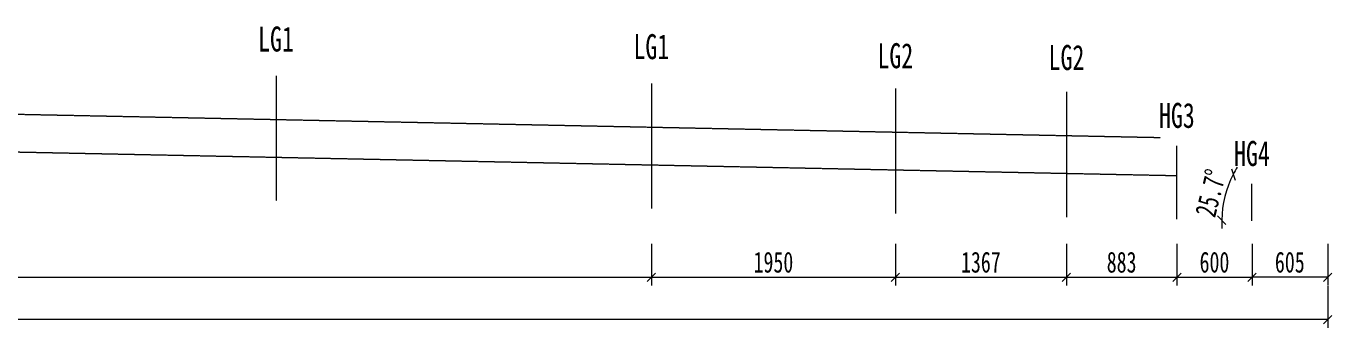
# Model space of a CAD drawing. Header units: millimetres. Extents: x -60009 to 63758, y -2164 to 95433.
# Drawn here: x 27877 to 38313, y 1944 to 4358 of the extents above; entities that cross this region are included whole.
import ezdxf
from ezdxf.enums import TextEntityAlignment as Align

# ---------------------------------------------------------------- set-up
doc = ezdxf.new("R2010")
doc.units = ezdxf.units.MM
doc.linetypes.add('CENTER2', pattern=[28.575, 19.05, -3.175, 3.175, -3.175])
doc.layers.get('Defpoints').update_dxf_attribs({"color": 8})
for name, color, linetype, lineweight in [('中心线', 2, 'CENTER2', 15), ('文字', 7, 'Continuous', 15), ('细实线', 4, 'Continuous', 15)]:
    doc.layers.add(name, color=color, linetype=linetype, lineweight=lineweight)
doc.styles.add('111', font='仿宋_GB2312.TTF', dxfattribs={"width": 0.7})
doc.styles.add('BM_Dim', font='仿宋_GB2312.TTF', dxfattribs={"width": 0.85})
doc.dimstyles.new('200', dxfattribs={"dimscale": 0, "dimtxt": 2.5, "dimasz": 1, "dimexe": 1, "dimexo": 1, "dimgap": 0.6, "dimtad": 1, "dimdec": 0, "dimdsep": 46, "dimtxsty": '111', "dimblk": 'OBLIQUE', "dimcen": 0, "dimclrd": 4, "dimclre": 4, "dimclrt": 4, "dimadec": 1, "dimazin": 2, "dimtfac": 1, "dimtdec": 0, "dimtix": 1, "dimtmove": 2, "dimatfit": 3, "dimfxl": 4, "dimfxlon": 1, "dimtolj": 1, "dimlwd": -1, "dimlwe": -1, "dimarcsym": 0})

# ---------------------------------------------------------------- blocks, each defined once
blk = doc.blocks.new('_Oblique')
at = {"color": 0, "linetype": 'ByBlock', "lineweight": -2}
blk.add_line((-0.5, -0.5), (0.5, 0.5), dxfattribs=at)
blk = doc.blocks.new('*D1770')
at = {"layer": 'Defpoints', "color": 0, "transparency": 16777216}
for p in [(37675, 2848), (38280, 2789), (37675, 2350)]:
    blk.add_point(p, dxfattribs=at)
at = {"layer": '细实线', "color": 4, "transparency": 16777216}
for p, q in [((37675, 2617), (37675, 2283)), ((38280, 2617), (38280, 2283)), ((38280, 2350), (37675, 2350))]:
    blk.add_line(p, q, dxfattribs=at)
at = {"layer": '细实线', "color": 4, "transparency": 16777216, "xscale": 66.66666666666666, "yscale": 66.66666666666666, "zscale": 66.66666666666666, "rotation": 180}
blk.add_blockref('_Oblique', (37675, 2350), dxfattribs=at)
at = {"layer": '细实线', "color": 4, "transparency": 16777216, "xscale": 66.66666666666666, "yscale": 66.66666666666666, "zscale": 66.66666666666666}
blk.add_blockref('_Oblique', (38280, 2350), dxfattribs=at)
at = {"layer": '细实线', "color": 4, "transparency": 16777216, "insert": (37977, 2469), "char_height": 166.7, "attachment_point": 5, "style": '111'}
blk.add_mtext('\\A1;605', dxfattribs=at)
blk = doc.blocks.new('*D1771')
at = {"layer": 'Defpoints', "color": 0, "transparency": 16777216}
for p in [(37075, 2846), (37675, 2848), (37675, 2350)]:
    blk.add_point(p, dxfattribs=at)
at = {"layer": '细实线', "color": 4, "transparency": 16777216}
for p, q in [((37075, 2617), (37075, 2283)), ((37675, 2617), (37675, 2283)), ((37075, 2350), (37675, 2350))]:
    blk.add_line(p, q, dxfattribs=at)
at = {"layer": '细实线', "color": 4, "transparency": 16777216, "xscale": 66.66666666666666, "yscale": 66.66666666666666, "zscale": 66.66666666666666, "rotation": 180}
blk.add_blockref('_Oblique', (37075, 2350), dxfattribs=at)
at = {"layer": '细实线', "color": 4, "transparency": 16777216, "xscale": 66.66666666666666, "yscale": 66.66666666666666, "zscale": 66.66666666666666}
blk.add_blockref('_Oblique', (37675, 2350), dxfattribs=at)
at = {"layer": '细实线', "color": 4, "transparency": 16777216, "insert": (37375, 2469), "char_height": 166.7, "attachment_point": 5, "style": '111'}
blk.add_mtext('\\A1;600', dxfattribs=at)
blk = doc.blocks.new('*D1772')
at = {"layer": 'Defpoints', "color": 0, "transparency": 16777216}
for p in [(36192, 2867), (37075, 2846), (37075, 2350)]:
    blk.add_point(p, dxfattribs=at)
at = {"layer": '细实线', "color": 4, "transparency": 16777216}
for p, q in [((36192, 2617), (36192, 2283)), ((37075, 2617), (37075, 2283)), ((36192, 2350), (37075, 2350))]:
    blk.add_line(p, q, dxfattribs=at)
at = {"layer": '细实线', "color": 4, "transparency": 16777216, "xscale": 66.66666666666666, "yscale": 66.66666666666666, "zscale": 66.66666666666666, "rotation": 180}
blk.add_blockref('_Oblique', (36192, 2350), dxfattribs=at)
at = {"layer": '细实线', "color": 4, "transparency": 16777216, "xscale": 66.66666666666666, "yscale": 66.66666666666666, "zscale": 66.66666666666666}
blk.add_blockref('_Oblique', (37075, 2350), dxfattribs=at)
at = {"layer": '细实线', "color": 4, "transparency": 16777216, "insert": (36633, 2469), "char_height": 166.7, "attachment_point": 5, "style": '111'}
blk.add_mtext('\\A1;883', dxfattribs=at)
blk = doc.blocks.new('*D1773')
at = {"layer": 'Defpoints', "color": 0, "transparency": 16777216}
for p in [(34825, 2884), (36192, 2867), (36192, 2350)]:
    blk.add_point(p, dxfattribs=at)
at = {"layer": '细实线', "color": 4, "transparency": 16777216}
for p, q in [((34825, 2617), (34825, 2283)), ((36192, 2617), (36192, 2283)), ((34825, 2350), (36192, 2350))]:
    blk.add_line(p, q, dxfattribs=at)
at = {"layer": '细实线', "color": 4, "transparency": 16777216, "xscale": 66.66666666666666, "yscale": 66.66666666666666, "zscale": 66.66666666666666, "rotation": 180}
blk.add_blockref('_Oblique', (34825, 2350), dxfattribs=at)
at = {"layer": '细实线', "color": 4, "transparency": 16777216, "xscale": 66.66666666666666, "yscale": 66.66666666666666, "zscale": 66.66666666666666}
blk.add_blockref('_Oblique', (36192, 2350), dxfattribs=at)
at = {"layer": '细实线', "color": 4, "transparency": 16777216, "insert": (35508, 2469), "char_height": 166.7, "attachment_point": 5, "style": '111'}
blk.add_mtext('\\A1;1367', dxfattribs=at)
blk = doc.blocks.new('*D1774')
at = {"layer": 'Defpoints', "color": 0, "transparency": 16777216}
for p in [(14874, 3048), (32875, 2854), (32875, 2350)]:
    blk.add_point(p, dxfattribs=at)
at = {"layer": '细实线', "color": 4, "transparency": 16777216}
for p, q in [((14874, 2617), (14874, 2283)), ((32875, 2617), (32875, 2283)), ((14874, 2350), (32875, 2350))]:
    blk.add_line(p, q, dxfattribs=at)
at = {"layer": '细实线', "color": 4, "transparency": 16777216, "xscale": 66.66666666666666, "yscale": 66.66666666666666, "zscale": 66.66666666666666, "rotation": 180}
blk.add_blockref('_Oblique', (14874, 2350), dxfattribs=at)
at = {"layer": '细实线', "color": 4, "transparency": 16777216, "xscale": 66.66666666666666, "yscale": 66.66666666666666, "zscale": 66.66666666666666}
blk.add_blockref('_Oblique', (32875, 2350), dxfattribs=at)
at = {"layer": '细实线', "color": 4, "transparency": 16777216, "insert": (23874, 2469), "char_height": 166.7, "attachment_point": 5, "style": '111'}
blk.add_mtext('\\A1;6×3000', dxfattribs=at)
blk = doc.blocks.new('*D1776')
at = {"layer": 'Defpoints', "color": 0}
for p in [(13875, 3470), (38280, 2450), (13875, 2011)]:
    blk.add_point(p, dxfattribs=at)
at = {"layer": '细实线', "color": 4}
for p, q in [((13875, 2278), (13875, 1944)), ((38280, 2278), (38280, 1944)), ((38280, 2011), (13875, 2011))]:
    blk.add_line(p, q, dxfattribs=at)
at = {"layer": '细实线', "color": 4, "xscale": 66.66666666666666, "yscale": 66.66666666666666, "zscale": 66.66666666666666, "rotation": 180}
blk.add_blockref('_Oblique', (13875, 2011), dxfattribs=at)
at = {"layer": '细实线', "color": 4, "xscale": 66.66666666666666, "yscale": 66.66666666666666, "zscale": 66.66666666666666}
blk.add_blockref('_Oblique', (38280, 2011), dxfattribs=at)
at = {"layer": '细实线', "color": 4, "insert": (26077, 2130), "char_height": 166.7, "attachment_point": 5, "style": '111'}
blk.add_mtext('\\A1;24405', dxfattribs=at)
blk = doc.blocks.new('*D1781')
at = {"layer": 'Defpoints', "color": 0}
for p in [(36650, 3617), (14653, 3271), (37452, 2967), (38280, 2789), (38280, 2789)]:
    blk.add_point(p, dxfattribs=at)
at = {"layer": '细实线', "color": 4}
for start, end in [(153.0944, 178.8323), (148.5822, 153.0944), (178.8323, 183.3445)]:
    blk.add_arc((38280, 2789), 847, start, end, dxfattribs=at)
at = {"layer": '细实线', "color": 4, "xscale": 66.66666666666666, "yscale": 66.66666666666666, "zscale": 66.66666666666666}
for p, rotation in [((37525, 3172), 243.0944158787112), ((37433, 2806), 88.83225842140223)]:
    blk.add_blockref('_Oblique', p, dxfattribs=dict(at, rotation=rotation))
at = {"layer": '细实线', "color": 4, "insert": (37345, 3023), "char_height": 166.67, "attachment_point": 5, "rotation": 75.9633, "style": '111'}
blk.add_mtext('\\A1;25.7%%d', dxfattribs=at)
blk = doc.blocks.new('*D1782')
at = {"layer": 'Defpoints', "color": 0, "transparency": 16777216}
for p in [(32875, 2854), (34825, 2867), (34825, 2350)]:
    blk.add_point(p, dxfattribs=at)
at = {"layer": '细实线', "color": 4, "transparency": 16777216}
for p, q in [((32875, 2617), (32875, 2283)), ((34825, 2617), (34825, 2283)), ((32875, 2350), (34825, 2350))]:
    blk.add_line(p, q, dxfattribs=at)
at = {"layer": '细实线', "color": 4, "transparency": 16777216, "xscale": 66.66666666666666, "yscale": 66.66666666666666, "zscale": 66.66666666666666, "rotation": 180}
blk.add_blockref('_Oblique', (32875, 2350), dxfattribs=at)
at = {"layer": '细实线', "color": 4, "transparency": 16777216, "xscale": 66.66666666666666, "yscale": 66.66666666666666, "zscale": 66.66666666666666}
blk.add_blockref('_Oblique', (34825, 2350), dxfattribs=at)
at = {"layer": '细实线', "color": 4, "transparency": 16777216, "insert": (33850, 2469), "char_height": 166.7, "attachment_point": 5, "style": '111'}
blk.add_mtext('\\A1;1950', dxfattribs=at)

msp = doc.modelspace()

# ---------------------------------------------------------------- linework, layer by layer
at = {"layer": '中心线', "ltscale": 0.15}
for p, q in [((13874.6, 3937.6), (36943.5, 3467.4)), ((29874.6, 3960.5), (29874.6, 2960.5)), ((32874.6, 3899.4), (32874.6, 2899.4)), ((34824.6, 3858.6), (34824.6, 2858.6)), ((36192, 3831.1), (36192, 2831.1)), ((13874.6, 3635.6), (37074.6, 3162.7)), ((37074.6, 2813.7), (37074.6, 3400.9)), ((37674.6, 2801.5), (37674.6, 3096.4))]:
    msp.add_line(p, q, dxfattribs=at)

# ---------------------------------------------------------------- texts
at = {"layer": '文字', "style": 'BM_Dim', "width": 0.7}
for s, p in [('LG1', (29874.6, 4094.9)), ('LG1', (32874.6, 4033.8)), ('LG2', (34824.6, 3961.4)), ('LG2', (36192, 3947.1)), ('HG3', (37074.6, 3484)), ('HG4', (37674.6, 3179.5))]:
    msp.add_text(s, height=200, dxfattribs=at).set_placement(p, align=Align.BOTTOM_CENTER)

# ---------------------------------------------------------------- dimensions: what is measured, and where the dimension line sits
at = {"layer": '细实线'}
dim = msp.add_angular_dim_2l(base=(37452.2, 2967.1), line1=((36649.6, 3616.5), (38280, 2789.2)), line2=((14653.1, 3270.8), (38280, 2789.2)), dimstyle='200', override={"dimscale": 66.666667, "dimblk": 'Oblique'}, dxfattribs=at)
dim.commit()
dim.dimension.update_dxf_attribs({"geometry": '*D1781', "text_midpoint": (37344.6, 3023)})
for base, p1, p2, picture, middle in [((13874.6, 2011), (38280, 2450.2), (13874.6, 3470.3), '*D1776', (26077.3, 2130.3)), ((37674.6, 2350), (38280, 2789.2), (37674.6, 2848.1), '*D1770', (37977.3, 2469.2))]:
    dim = msp.add_linear_dim(base=base, p1=p1, p2=p2, angle=180, dimstyle='200', override={"dimscale": 66.666667, "dimblk": 'Oblique'}, dxfattribs=at)
    dim.commit()
    dim.dimension.update_dxf_attribs({"geometry": picture, "text_midpoint": middle})
dim = msp.add_linear_dim(base=(32874.6, 2350), p1=(14874.3, 3048.3), p2=(32874.6, 2854), text='6×3000', dimstyle='200', override={"dimscale": 66.666667, "dimtxsty": '111', "dimblk": 'Oblique'}, dxfattribs=at)
dim.commit()
dim.dimension.update_dxf_attribs({"geometry": '*D1774', "text_midpoint": (23874.4, 2469.2)})
for base, p1, p2, picture, middle in [((34824.6, 2350), (32874.6, 2854), (34824.6, 2866.6), '*D1782', (33849.6, 2469.2)), ((36192, 2350), (34824.6, 2884.4), (36192, 2866.6), '*D1773', (35508.3, 2469.2)), ((37074.6, 2350), (36192, 2866.6), (37074.6, 2846.5), '*D1772', (36633.3, 2469.2)), ((37674.6, 2350), (37074.6, 2846.5), (37674.6, 2848.1), '*D1771', (37374.6, 2469.2))]:
    dim = msp.add_linear_dim(base=base, p1=p1, p2=p2, dimstyle='200', override={"dimscale": 66.666667, "dimblk": 'Oblique'}, dxfattribs=at)
    dim.commit()
    dim.dimension.update_dxf_attribs({"geometry": picture, "text_midpoint": middle})

doc.saveas('drawing.dxf')
